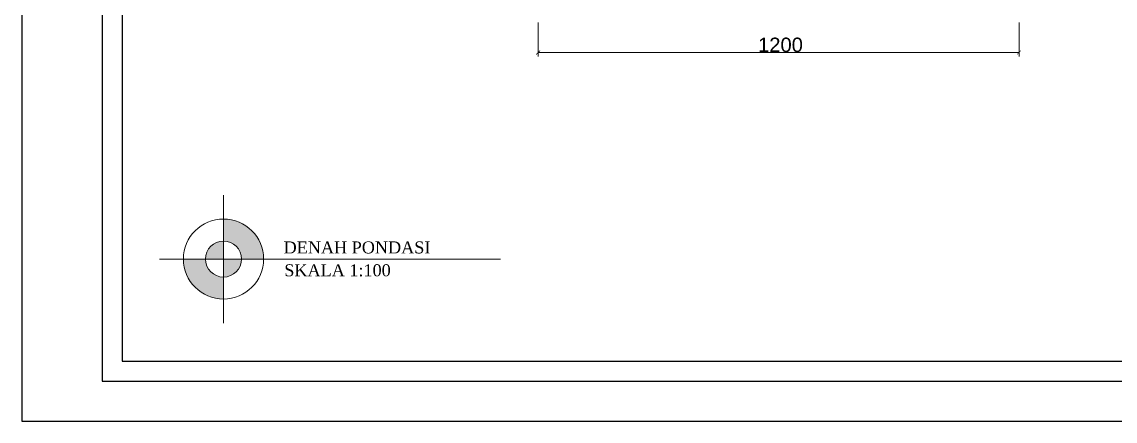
# Model space of a CAD drawing. Header units: millimetres. Extents: x -12161372 to 46643, y -9506984 to 15358.
# Drawn here: x 20599 to 23327, y 901 to 1899 of the extents above; entities that cross this region are included whole.
import ezdxf

# ---------------------------------------------------------------- set-up
doc = ezdxf.new("R2010")
doc.units = ezdxf.units.MM
doc.layers.add('dimensi', color=50, linetype='Continuous', lineweight=5)
doc.styles.get("Standard").update_dxf_attribs({"font": 'arial.ttf'})
doc.dimstyles.new('ISO-25', dxfattribs={"dimtxt": 4.5, "dimasz": 10, "dimexe": 10, "dimexo": 10, "dimtad": 1, "dimtxsty": 'Standard', "dimblk": 'ARCHTICK', "dimcen": 2.5, "dimclrt": 256, "dimadec": 0, "dimazin": 0, "dimtfac": 1, "dimtmove": 0, "dimatfit": 3, "dimfxl": 75, "dimfxlon": 1, "dimtfillclr": 256, "dimlwd": -1, "dimlwe": -1, "dimarcsym": 0})

# ---------------------------------------------------------------- blocks, each defined once
blk = doc.blocks.new('_ArchTick')
at = {"color": 0, "linetype": 'ByBlock', "const_width": 0.15}
blk.add_lwpolyline([(-0.5, -0.5), (0.5, 0.5)], dxfattribs=at)
blk = doc.blocks.new('*D299')
at = {"layer": 'Defpoints', "color": 0, "ltscale": 10, "transparency": 16777216}
for p in [(21887, 2021.8), (23087, 2021.8), (23087, 1822.6)]:
    blk.add_point(p, dxfattribs=at)
at = {"layer": 'dimensi', "color": 0, "ltscale": 10, "transparency": 16777216}
for p, q in [((21887, 1897.6), (21887, 1812.6)), ((23087, 1897.6), (23087, 1812.6)), ((21887, 1822.6), (23087, 1822.6))]:
    blk.add_line(p, q, dxfattribs=at)
at = {"layer": 'dimensi', "color": 0, "ltscale": 10, "transparency": 16777216, "xscale": 10, "yscale": 10, "zscale": 10, "rotation": 180}
blk.add_blockref('_ArchTick', (21887, 1822.6), dxfattribs=at)
at = {"layer": 'dimensi', "color": 0, "ltscale": 10, "transparency": 16777216, "xscale": 10, "yscale": 10, "zscale": 10}
blk.add_blockref('_ArchTick', (23087, 1822.6), dxfattribs=at)
at = {"layer": 'dimensi', "ltscale": 10, "transparency": 16777216, "insert": (22491.8, 1841.6), "char_height": 4.5, "attachment_point": 5}
blk.add_mtext('{\\H8x;1200}', dxfattribs=at)

msp = doc.modelspace()

# ---------------------------------------------------------------- hatches: boundary and pattern name
at = {"lineweight": 13}
h = msp.add_hatch(color=7, dxfattribs=at)
h.paths.add_polyline_path([(21102.04, 1306.54), (21102.04, 1351.54, 0.41421356), (21057.04, 1306.54)])
h.paths.add_polyline_path([(21147.04, 1306.54), (21102.04, 1306.54), (21102.04, 1261.54, 0.41421356)])
h.paths.add_polyline_path([(21147.04, 1306.54), (21202.04, 1306.54, 0.41421356), (21102.04, 1406.54), (21102.04, 1351.54, -0.41421356)])
h.paths.add_polyline_path([(21057.04, 1306.54), (21002.04, 1306.54, 0.41421356), (21102.04, 1206.54), (21102.04, 1261.54, -0.41421356)])

# ---------------------------------------------------------------- linework, layer by layer
at = {"color": 7, "lineweight": 13}
for p, q in [((21102.04, 1406.54), (21102.04, 1466.54)), ((21102.04, 1406.54), (21102.04, 1206.54)), ((21002.04, 1306.54), (20942.04, 1306.54)), ((21002.04, 1306.54), (21202.04, 1306.54)), ((21202.04, 1306.54), (21262.04, 1306.54)), ((21102.04, 1206.54), (21102.04, 1146.54))]:
    msp.add_line(p, q, dxfattribs=at)
at = {"color": 0, "lineweight": 13}
msp.add_line((21202.04, 1306.54), (21596.575, 1306.54), dxfattribs=at)
at = {"lineweight": 13}
msp.add_line((21596.575, 1306.54), (21793.245, 1306.54), dxfattribs=at)
for points in [[(20598.91, 901.368), (24798.91, 901.368), (24798.91, 3871.368), (20598.91, 3871.368)], [(20798.91, 1001.368), (24698.91, 1001.368), (24698.91, 3771.368), (20798.91, 3771.368)], [(20848.91, 1051.368), (24098.91, 1051.368), (24098.91, 3721.368), (20848.91, 3721.368)]]:
    msp.add_lwpolyline(points, close=True)
at = {"color": 7, "lineweight": 13}
for radius in [100, 45]:
    msp.add_circle((21102.04, 1306.54), radius, dxfattribs=at)

# ---------------------------------------------------------------- texts
at = {"color": 0, "lineweight": 13, "char_height": 30}
for s, insert, width, attachment_point in [('{\\fTimes New Roman|b0|i0|c0|p18;DENAH PONDASI}', (21252.011, 1335.316), 736.49889, 4), ('{\\fTimes New Roman|b0|i0|c0|p18;SKALA 1:100}', (21253.733, 1293.424), 291.31255, 1)]:
    msp.add_mtext(s, dxfattribs=dict(at, insert=insert, width=width, attachment_point=attachment_point))

# ---------------------------------------------------------------- dimensions: what is measured, and where the dimension line sits
at = {"layer": 'dimensi', "ltscale": 10}
dim = msp.add_linear_dim(base=(23087.011, 1822.557), p1=(21887.011, 2021.791), p2=(23087.011, 2021.791), text='{\\H8x;<>}', dimstyle='ISO-25', dxfattribs=at)
dim.commit()
dim.dimension.update_dxf_attribs({"geometry": '*D299', "text_midpoint": (22491.756, 1822.557), "dimtype": 160})

doc.saveas('drawing.dxf')
